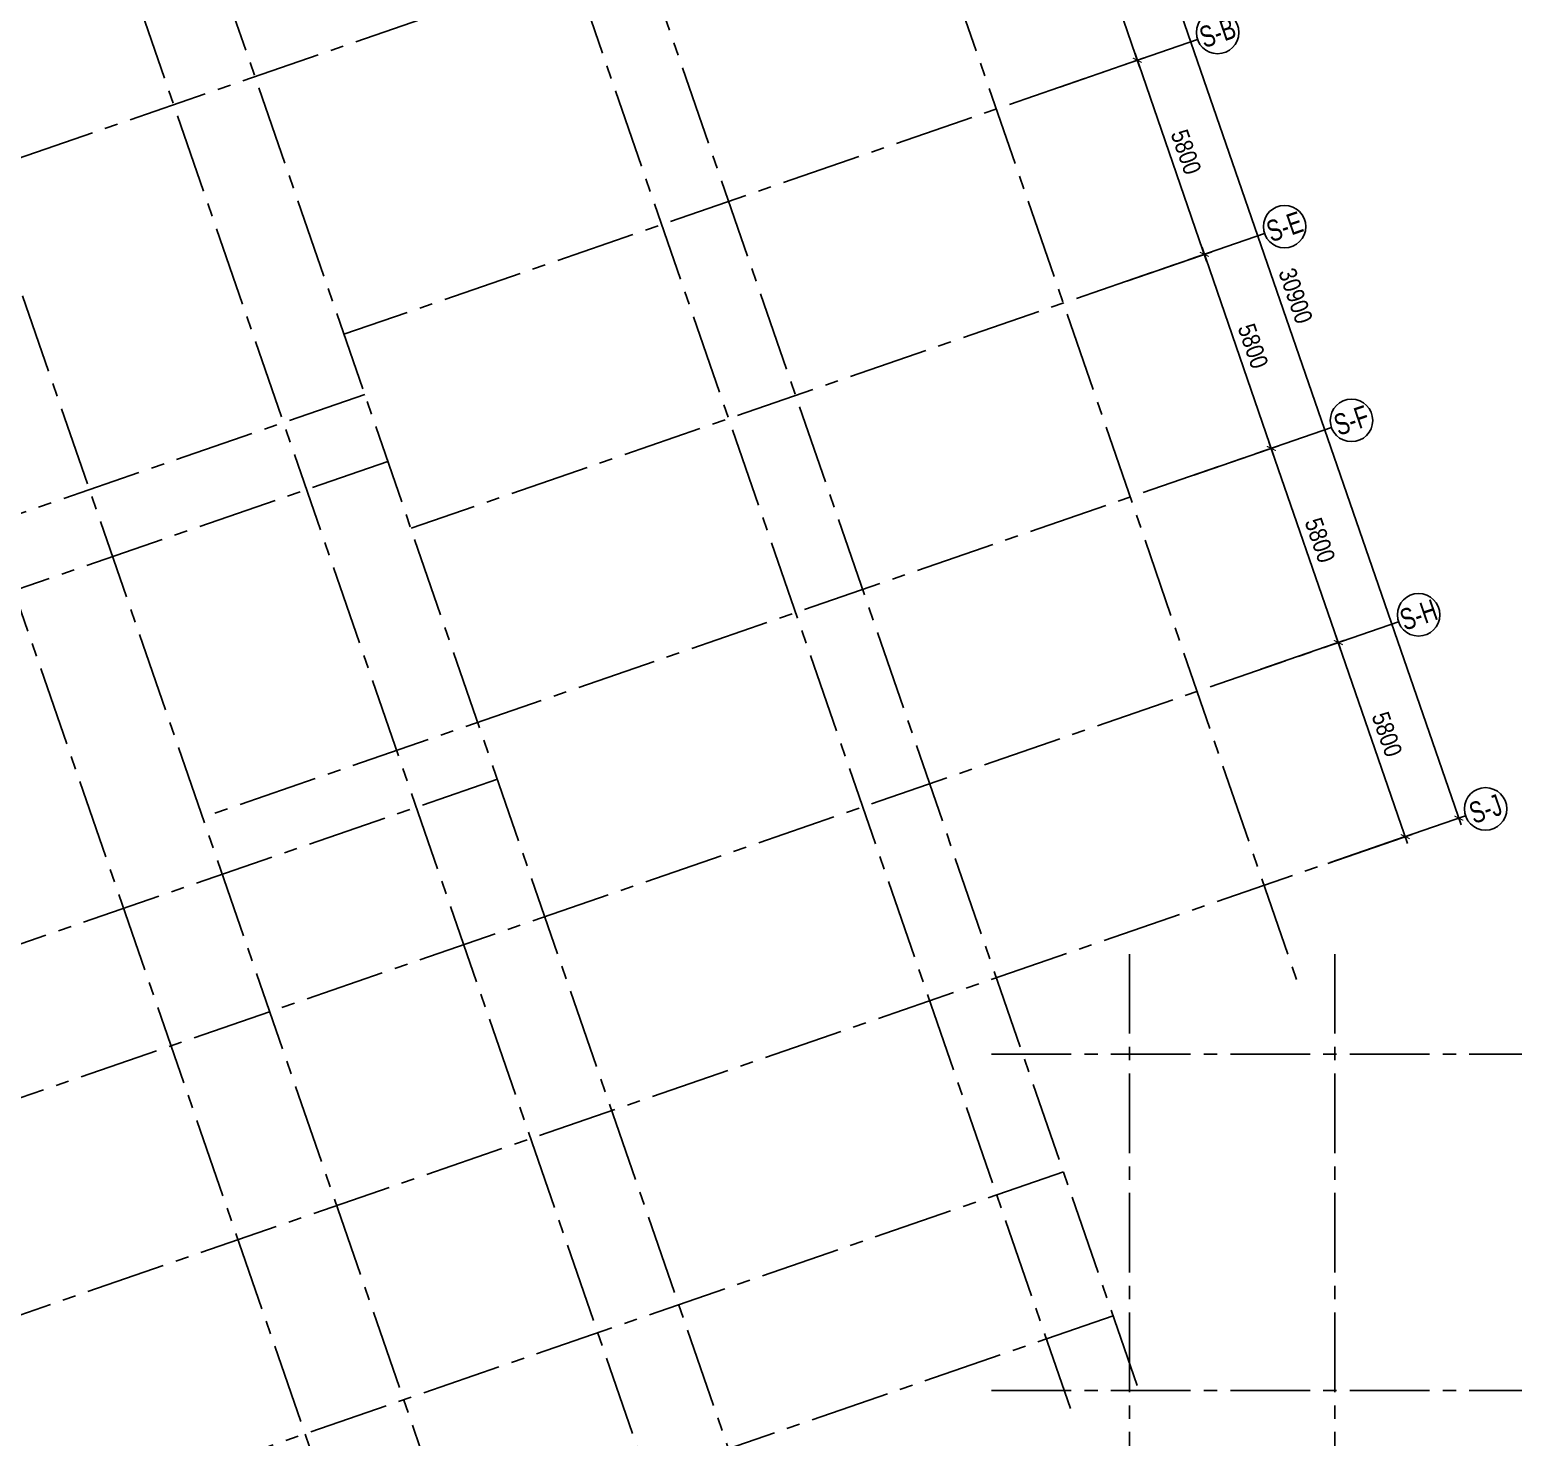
# Model space of a CAD drawing. Header units: millimetres. Extents: x -1534340 to 1713810, y -1348191 to 1114081.
# Drawn here: x 877665 to 919584, y -163886 to -124126 of the extents above; entities that cross this region are included whole.
import ezdxf
from ezdxf.enums import TextEntityAlignment as Align

# ---------------------------------------------------------------- set-up
doc = ezdxf.new("R2010")
doc.units = ezdxf.units.MM
doc.header["$LTSCALE"] = 100
doc.header["$PDMODE"] = 32
doc.header["$PDSIZE"] = 2.5
for name, pattern in [('CENTER2', [1.125, 0.75, -0.125, 0.125, -0.125]), ('DASHDOT', [1, 0.5, -0.25, 0, -0.25]), ('DASHED', [4.5, 3, -1.5])]:
    doc.linetypes.add(name, pattern=pattern)
for name, color, linetype in [('ccu11-Khuat', 9, 'DASHED'), ('ccu12-Hatch', 250, 'Continuous'), ('ccu12-Manh', 8, 'Continuous'), ('ccu12-Truc', 13, 'CENTER2'), ('KT-Dim', 8, 'Continuous'), ('Xref_ST_MBDV Cot vach 30.7.2022|Xref_ST_MBDV Cot vach 30.7.2022|Xref_ST_MBDV Cot vach 30.7.2022|Xref_ST_MBDV Cot vach 30.7.2022|A-GRID-SYM', 50, 'Continuous')]:
    doc.layers.add(name, color=color, linetype=linetype)
doc.styles.add('Arial Narrow', font='ARIALN.TTF')
doc.styles.add('HBA-Text', font='GOTHIC.TTF')
doc.dimstyles.new('ccu12-200', dxfattribs={"dimscale": 200, "dimtxt": 2.5, "dimasz": 1, "dimexe": 1, "dimexo": 2, "dimgap": 1, "dimtad": 1, "dimdec": 0, "dimrnd": 5, "dimdsep": 46, "dimtxsty": 'Arial Narrow', "dimblk": 'ARCHTICK', "dimcen": -1, "dimdle": 1, "dimclrd": 256, "dimclre": 256, "dimclrt": 3, "dimadec": 0, "dimazin": 2, "dimtfac": 0.1, "dimtdec": 0, "dimtmove": 0, "dimatfit": 1, "dimldrblk": 'ARCHTICK', "dimfxl": 1, "dimtvp": 0.833333, "dimtolj": 1, "dimtzin": 12, "dimarcsym": 0})

# ---------------------------------------------------------------- blocks, each defined once
blk = doc.blocks.new('_ARCHTICK')
at = {"color": 0, "linetype": 'ByBlock', "const_width": 0.15}
blk.add_lwpolyline([(-0.5, -0.5), (0.5, 0.5)], dxfattribs=at)
blk = doc.blocks.new('*D1137')
at = {"layer": 'Defpoints', "color": 0, "transparency": 16777216}
for p in [(369540, -50987), (374002, -55583), (371432, -56470, 0)]:
    blk.add_point(p, dxfattribs=at)
at = {"layer": 'KT-Dim', "lineweight": -2, "transparency": 16777216}
for p, q in [((369918, -50857), (372298, -50035)), ((372044, -49911), (374067, -55772)), ((371810, -56339), (374191, -55518))]:
    blk.add_line(p, q, dxfattribs=at)
at = {"layer": 'KT-Dim', "lineweight": -2, "transparency": 16777216, "xscale": 200, "yscale": 200, "zscale": 200}
for p, rotation in [((372109, -50100), 109.0471074728855), ((374002, -55583), 289.0471074728856)]:
    blk.add_blockref('_ARCHTICK', p, dxfattribs=dict(at, rotation=rotation))
at = {"layer": 'KT-Dim', "color": 3, "transparency": 16777216, "insert": (373486, -52693), "char_height": 500, "attachment_point": 5, "rotation": 289.0471, "style": 'Arial Narrow'}
blk.add_mtext('\\A1;5800', dxfattribs=at)
blk = doc.blocks.new('*D1138')
at = {"layer": 'Defpoints', "color": 0, "transparency": 16777216}
for p in [(367648, -45505, 0), (372110, -50100), (369540, -50987)]:
    blk.add_point(p, dxfattribs=at)
at = {"layer": 'KT-Dim', "lineweight": -2, "transparency": 16777216}
for p, q in [((370151, -44429), (372175, -50289)), ((368026, -45374), (370406, -44552)), ((369918, -50857), (372299, -50035))]:
    blk.add_line(p, q, dxfattribs=at)
at = {"layer": 'KT-Dim', "lineweight": -2, "transparency": 16777216, "xscale": 200, "yscale": 200, "zscale": 200}
for p, rotation in [((370217, -44618), 109.0471074728855), ((372110, -50100), 289.0471074728856)]:
    blk.add_blockref('_ARCHTICK', p, dxfattribs=dict(at, rotation=rotation))
at = {"layer": 'KT-Dim', "color": 3, "transparency": 16777216, "insert": (371593, -47210), "char_height": 500, "attachment_point": 5, "rotation": 289.0471, "style": 'Arial Narrow'}
blk.add_mtext('\\A1;5800', dxfattribs=at)
blk = doc.blocks.new('*D1142')
at = {"layer": 'Defpoints', "color": 0, "transparency": 16777216}
for p in [(371433, -56470, 0), (375894, -61065), (373325, -61952, 0)]:
    blk.add_point(p, dxfattribs=at)
at = {"layer": 'KT-Dim', "lineweight": -2, "transparency": 16777216}
for p, q in [((371811, -56339), (374191, -55518)), ((373936, -55394), (375960, -61254)), ((373703, -61822), (376084, -61000))]:
    blk.add_line(p, q, dxfattribs=at)
at = {"layer": 'KT-Dim', "lineweight": -2, "transparency": 16777216, "xscale": 200, "yscale": 200, "zscale": 200}
for p, rotation in [((374002, -55583), 109.0471074728855), ((375894, -61065), 289.0471074728856)]:
    blk.add_blockref('_ARCHTICK', p, dxfattribs=dict(at, rotation=rotation))
at = {"layer": 'KT-Dim', "color": 3, "transparency": 16777216, "insert": (375378, -58176), "char_height": 500, "attachment_point": 5, "rotation": 289.0471, "style": 'Arial Narrow'}
blk.add_mtext('\\A1;5800', dxfattribs=at)
blk = doc.blocks.new('*D1143')
at = {"layer": 'Defpoints', "color": 0, "transparency": 16777216}
for p in [(373326, -61952, 0), (377787, -66548), (375218, -67435, 0)]:
    blk.add_point(p, dxfattribs=at)
at = {"layer": 'KT-Dim', "lineweight": -2, "transparency": 16777216}
for p, q in [((373704, -61822), (376084, -61000)), ((375829, -60876), (377853, -66737)), ((375596, -67304), (377976, -66483))]:
    blk.add_line(p, q, dxfattribs=at)
at = {"layer": 'KT-Dim', "lineweight": -2, "transparency": 16777216, "xscale": 200, "yscale": 200, "zscale": 200}
for p, rotation in [((375894, -61065), 109.0471074728855), ((377787, -66548), 289.0471074728856)]:
    blk.add_blockref('_ARCHTICK', p, dxfattribs=dict(at, rotation=rotation))
at = {"layer": 'KT-Dim', "color": 3, "transparency": 16777216, "insert": (377271, -63658), "char_height": 500, "attachment_point": 5, "rotation": 289.0471, "style": 'Arial Narrow'}
blk.add_mtext('\\A1;5800', dxfattribs=at)
blk = doc.blocks.new('GRID-SYM-flat-91')
at = {"layer": 'Xref_ST_MBDV Cot vach 30.7.2022|Xref_ST_MBDV Cot vach 30.7.2022|Xref_ST_MBDV Cot vach 30.7.2022|Xref_ST_MBDV Cot vach 30.7.2022|A-GRID-SYM'}
blk.add_circle((0, 0, 0), 900, dxfattribs=at)
at = {"layer": 'Xref_ST_MBDV Cot vach 30.7.2022|Xref_ST_MBDV Cot vach 30.7.2022|Xref_ST_MBDV Cot vach 30.7.2022|Xref_ST_MBDV Cot vach 30.7.2022|A-GRID-SYM', "style": 'HBA-Text'}
blk.add_attdef('GRID', text='', height=900, rotation=19.04714, dxfattribs=at).set_placement((0, 0, 0), align=Align.MIDDLE_CENTER)
blk = doc.blocks.new('GRID-SYM-flat-103')
at = {"layer": 'Xref_ST_MBDV Cot vach 30.7.2022|Xref_ST_MBDV Cot vach 30.7.2022|Xref_ST_MBDV Cot vach 30.7.2022|Xref_ST_MBDV Cot vach 30.7.2022|A-GRID-SYM'}
blk.add_circle((0, 0, 0), 900, dxfattribs=at)
at = {"layer": 'Xref_ST_MBDV Cot vach 30.7.2022|Xref_ST_MBDV Cot vach 30.7.2022|Xref_ST_MBDV Cot vach 30.7.2022|Xref_ST_MBDV Cot vach 30.7.2022|A-GRID-SYM', "style": 'HBA-Text'}
blk.add_attdef('GRID', text='', height=900, rotation=19.04714, dxfattribs=at).set_placement((0, 0, 0), align=Align.MIDDLE_CENTER)
blk = doc.blocks.new('*D1118')
at = {"layer": 'Defpoints', "color": 0, "transparency": 16777216}
for p in [(341485, -41507), (342233, -43673), (336750, -45566)]:
    blk.add_point(p, dxfattribs=at)
at = {"layer": 'KT-Dim', "lineweight": -2, "transparency": 16777216}
for p, q in [((335814, -43466), (341674, -41442)), ((342102, -43295), (341420, -41318)), ((336620, -45188), (335937, -43211))]:
    blk.add_line(p, q, dxfattribs=at)
at = {"layer": 'KT-Dim', "lineweight": -2, "transparency": 16777216, "xscale": 200, "yscale": 200, "zscale": 200}
for p, rotation in [((341485, -41507), 19.04713796363416), ((336003, -43400), 199.0471379636342)]:
    blk.add_blockref('_ARCHTICK', p, dxfattribs=dict(at, rotation=rotation))
at = {"layer": 'KT-Dim', "color": 3, "transparency": 16777216, "insert": (338595, -42023), "char_height": 500, "attachment_point": 5, "rotation": 19.0471, "style": 'Arial Narrow'}
blk.add_mtext('\\A1;5800', dxfattribs=at)
blk = doc.blocks.new('*D1124')
at = {"layer": 'Defpoints', "color": 0, "transparency": 16777216}
for p in [(366647, -37704, 0), (379300, -66026), (376730, -66913, 0)]:
    blk.add_point(p, dxfattribs=at)
at = {"layer": 'KT-Dim', "lineweight": -2, "transparency": 16777216}
for p, q in [((367025, -37574), (369405, -36752)), ((369150, -36628), (379365, -66215)), ((377108, -66782), (379489, -65960))]:
    blk.add_line(p, q, dxfattribs=at)
at = {"layer": 'KT-Dim', "lineweight": -2, "transparency": 16777216, "xscale": 200, "yscale": 200, "zscale": 200}
for p, rotation in [((369216, -36817), 109.0471074728855), ((379300, -66026), 289.0471074728856)]:
    blk.add_blockref('_ARCHTICK', p, dxfattribs=dict(at, rotation=rotation))
at = {"layer": 'KT-Dim', "color": 3, "transparency": 16777216, "insert": (374688, -51273), "char_height": 500, "attachment_point": 5, "rotation": 289.0471, "style": 'Arial Narrow'}
blk.add_mtext('\\A1;30900', dxfattribs=at)
blk = doc.blocks.new('*D1125')
at = {"layer": 'Defpoints', "color": 0, "transparency": 16777216}
for p in [(366647, -37704), (367704, -37339), (367648, -45505)]:
    blk.add_point(p, dxfattribs=at)
at = {"layer": 'KT-Dim', "lineweight": -2, "transparency": 16777216}
for p, q in [((367025, -37574), (367893, -37274)), ((370282, -44807), (367639, -37150)), ((368026, -45374), (370406, -44552))]:
    blk.add_line(p, q, dxfattribs=at)
at = {"layer": 'KT-Dim', "lineweight": -2, "transparency": 16777216, "xscale": 200, "yscale": 200, "zscale": 200}
for p, rotation in [((367704, -37339), 109.0471074728855), ((370217, -44618), 289.0471074728856)]:
    blk.add_blockref('_ARCHTICK', p, dxfattribs=dict(at, rotation=rotation))
at = {"layer": 'KT-Dim', "color": 3, "transparency": 16777216, "insert": (369391, -40830), "char_height": 500, "attachment_point": 5, "rotation": 289.0471, "style": 'Arial Narrow'}
blk.add_mtext('\\A1;7700', dxfattribs=at)
blk = doc.blocks.new('Grid-ST-flat-3')
at = {"layer": 'ccu12-Truc', "ltscale": 30}
for p, q in [((361622.2, -32650.9), (374729.9, -70616.8)), ((354060.2, -35261.7), (370215.9, -82056.1)), ((352169.7, -35914.4), (368325.4, -82708.8)), ((369404.7, -36752.1), (304555.5, -59141.2)), ((343189.8, -39014.7), (361219.3, -91236.4)), ((340897.6, -39806), (359986.9, -95097.6)), ((335415.2, -41698.9), (354504.5, -96990.4)), ((332626.7, -42661.6), (351716, -97953.1)), ((371917.5, -44030.6), (347796.7, -52358.2)), ((373810.3, -49513), (349695.2, -57838.7)), ((348389.9, -54057.7), (307655.7, -68121.1)), ((375703.1, -54995.5), (343807.6, -66007.3)), ((349042.6, -55948.2), (308308.4, -70011.6)), ((377595.9, -60477.9), (312746.7, -82867)), ((352142.8, -64928.1), (311408.7, -78991.5)), ((377787.3, -66547.8), (314639.5, -88349.4)), ((369999.4, -69862.9), (369999.4, -104409.6)), ((375799.4, -69862.9), (375799.4, -104409.6)), ((366096.2, -72696.3), (425824, -72696.3)), ((368131.1, -76017.5), (316532.3, -93831.9)), ((369534.4, -80082.1), (317935.6, -97896.5)), ((366096.2, -82196.3), (425824, -82196.3))]:
    blk.add_line(p, q, dxfattribs=at)
at = {"layer": 'KT-Dim'}
ref = blk.add_blockref('GRID-SYM-flat-103', (372484.7, -43834.8, 0), dxfattribs=dict(at, xscale=0.6666666666666666, yscale=0.6666666666666666, zscale=0.6666666666666666))
ref.add_attrib('GRID', 'S-B', dxfattribs={"layer": 'Xref_ST_MBDV Cot vach 30.7.2022|Xref_ST_MBDV Cot vach 30.7.2022|Xref_ST_MBDV Cot vach 30.7.2022|Xref_ST_MBDV Cot vach 30.7.2022|A-GRID-SYM', "height": 600, "rotation": 19, "style": 'HBA-Text', "width": 0.75}).set_placement((372484.7, -43834.8, 0), align=Align.MIDDLE_CENTER)
ref = blk.add_blockref('GRID-SYM-flat-103', (374377.5, -49317.2, 0), dxfattribs=dict(at, xscale=0.6666666666666666, yscale=0.6666666666666666, zscale=0.6666666666666666))
ref.add_attrib('GRID', 'S-E', dxfattribs={"layer": 'Xref_ST_MBDV Cot vach 30.7.2022|Xref_ST_MBDV Cot vach 30.7.2022|Xref_ST_MBDV Cot vach 30.7.2022|Xref_ST_MBDV Cot vach 30.7.2022|A-GRID-SYM', "height": 600, "rotation": 19, "style": 'HBA-Text', "width": 0.75}).set_placement((374377.5, -49317.2, 0), align=Align.MIDDLE_CENTER)
ref = blk.add_blockref('GRID-SYM-flat-103', (376267.4, -54791.3, 0), dxfattribs=dict(at, xscale=0.6666666666666666, yscale=0.6666666666666666, zscale=0.6666666666666666))
ref.add_attrib('GRID', 'S-F', dxfattribs={"layer": 'Xref_ST_MBDV Cot vach 30.7.2022|Xref_ST_MBDV Cot vach 30.7.2022|Xref_ST_MBDV Cot vach 30.7.2022|Xref_ST_MBDV Cot vach 30.7.2022|A-GRID-SYM', "height": 600, "rotation": 19, "style": 'HBA-Text', "width": 0.75}).set_placement((376267.4, -54791.3, 0), align=Align.MIDDLE_CENTER)
ref = blk.add_blockref('GRID-SYM-flat-103', (378163.1, -60282.1, 0), dxfattribs=dict(at, xscale=0.6666666666666666, yscale=0.6666666666666666, zscale=0.6666666666666666))
ref.add_attrib('GRID', 'S-H', dxfattribs={"layer": 'Xref_ST_MBDV Cot vach 30.7.2022|Xref_ST_MBDV Cot vach 30.7.2022|Xref_ST_MBDV Cot vach 30.7.2022|Xref_ST_MBDV Cot vach 30.7.2022|A-GRID-SYM', "height": 600, "rotation": 19, "style": 'HBA-Text', "width": 0.75}).set_placement((378163.1, -60282.1, 0), align=Align.MIDDLE_CENTER)
ref = blk.add_blockref('GRID-SYM-flat-91', (380055.9, -65764.6, 0), dxfattribs=dict(at, xscale=0.6666666666666666, yscale=0.6666666666666666, zscale=0.6666666666666666))
ref.add_attrib('GRID', 'S-J', dxfattribs={"layer": 'Xref_ST_MBDV Cot vach 30.7.2022|Xref_ST_MBDV Cot vach 30.7.2022|Xref_ST_MBDV Cot vach 30.7.2022|Xref_ST_MBDV Cot vach 30.7.2022|A-GRID-SYM', "height": 600, "rotation": 19, "style": 'HBA-Text', "width": 0.75}).set_placement((380055.9, -65764.6, 0), align=Align.MIDDLE_CENTER)
for base, p1, p2, angle, picture, middle in [((379299.7, -66025.7, 0), (366646.9, -37704.3), (376730.3, -66912.7, 0), 109.04711, '*D1124', (374688, -51272.9, 0)), ((367703.9, -37339.3), (367648, -45504.6), (366646.9, -37704.3), 109.04711, '*D1125', (369390.7, -40830)), ((341485, -41507.4), (336750.2, -45565.7), (342232.6, -43672.9), 19.04714, '*D1118', (338595.2, -42023.5)), ((372109.5, -50100.2, 0), (367648, -45504.6), (369540.2, -50987.3, 0), 109.04711, '*D1138', (371593.5, -47210.4, 0)), ((374001.7, -55582.9, 0), (369540.2, -50987.3, 0), (371432.3, -56470), 109.04711, '*D1137', (373485.6, -52693.1, 0)), ((375894.5, -61065.4, 0), (371433, -56469.7, 0), (373325.1, -61952.4, 0), 109.04711, '*D1142', (375378.4, -58175.5, 0)), ((377787.3, -66547.8, 0), (373325.8, -61952.2), (375217.9, -67434.9, 0), 109.04711, '*D1143', (377271.3, -63658, 0))]:
    dim = blk.add_linear_dim(base=base, p1=p1, p2=p2, angle=angle, dimstyle='ccu12-200', dxfattribs=at)
    dim.commit()
    dim.dimension.update_dxf_attribs({"geometry": picture, "text_midpoint": middle})
blk = doc.blocks.new('123')
at = {"layer": 'ccu12-Hatch', "ltscale": 0.5}
h = blk.add_hatch(dxfattribs=at)
h.set_pattern_fill('VATLIEU04', color=256, scale=50, pattern_type=2)
h.set_pattern_definition([(50, (327621.98, 43816.84), (358.63009, -31.37607), [37.5, -412.5]), (355, (327621.98, 43816.84), (-69.37567, 376.09607), [30, -330]), (100.4514, (327651.86, 43814.22), (289.25469, 344.71977), [31.8701, -350.57106]), (46.1842, (327622, 43916.84), (533.62052, -82.7595), [56.25, -618.75]), (96.6356, (327666.45, 43909.94), (467.33135, 487.05894), [47.80514, -525.8565]), (351.1842, (327622, 43916.84), (467.33097, 487.0593), [45, -495]), (21, (327671.98, 43891.84), (298.45353, -201.30945), [37.5, -412.5]), (326, (327671.98, 43891.84), (121.65767, 362.57502), [30, -330]), (71.4514, (327696.85, 43875.06), (420.11131, 161.26525), [31.8701, -350.57106]), (37.5, (327621.98, 43816.84), (6.079928, 166.446927), [0, -326, 0, -335, 0, -331.25]), (7.5, (327621.98, 43816.84), (131.53477, 197.205856), [0, -191, 0, -318.5, 0, -126.25]), (327.5, (327510.48, 43816.84), (266.911218, -11.277436), [0, -125, 0, -390, 0, -517.5]), (317.5, (327460.48, 43816.84), (291.593085, 50.05249), [0, -162.5, 0, -259, 0, -367.5]), (45, (327621.98, 43816.84), (-150.26019, 150.26019), []), (45, (327621.98, 43878.09), (-150.26019, 150.26019), [])])
h.paths.add_polyline_path([(831484.9, -120804.1), (831961.6, -123563.2), (831969.5, -123603.9), (832560.1, -126340.9), (832569.7, -126381.2), (833273.1, -129091.4), (833284.3, -129131.2), (834099.2, -131810), (834112.1, -131849.4), (835037.3, -134492.1), (835051.8, -134530.9), (836085.5, -137133.1), (836101.6, -137171.2), (837242.2, -139728.4), (837259.9, -139765.8), (838505.4, -142273.6), (838524.9, -142310.8), (840046.1, -145075.5), (840069.2, -145115.3), (841530.3, -147503.8), (841552.9, -147539.1), (843113, -149864.3), (843136.8, -149898.2), (844791.7, -152156.7), (844816.9, -152189.6), (846563.9, -154377.7), (846590.4, -154409.5), (848426.6, -156523.5), (848454.3, -156554.2), (850376.4, -158590.3), (850405.4, -158619.8), (852410.1, -160574.6), (852440.3, -160602.9), (854524.2, -162473), (854555.6, -162500), (856715.1, -164282.3), (856747.6, -164308), (858979, -165999.4), (859012.5, -166023.7), (861312.1, -167621.2), (861346.5, -167644.1), (863710.2, -169145.1), (863745.6, -169166.6), (866169.5, -170568.4), (866205.7, -170588.4), (868685.5, -171888.7), (868722.5, -171907.2), (871254, -173103.7), (871291.8, -173120.6), (873870.6, -174211.3), (873909.1, -174226.7), (876530.9, -175209.7), (876569.9, -175223.4), (879230.1, -176097), (879269.7, -176109.1), (881963.8, -176871.9), (882003.9, -176882.4), (884727.3, -177532.9), (884767.8, -177541.7), (887515.7, -178079), (887556.5, -178086.1), (890324.4, -178509.1), (890358.1, -178513.6), (893138.7, -178842.3), (893150.9, -178843.7), (912642, -180906.5), (953995.3, -179599.5), (959988.4, -171932.1), (930494, -35101.7), (926370.6, -19408.6), (912149.8, -15390.2), (905913, -20117.4), (882458.3, -38011.9), (876496.1, -42321.6), (875023.9, -45606.8), (870919.8, -48573.5), (867338.6, -48941.1), (865069.4, -50581.4), (862800.1, -52221.7), (860530.9, -53862), (860524.5, -53866.7), (858266.1, -55521.9), (858237.5, -55543.5), (856029.6, -57265.6), (855991, -57297), (853856.6, -59109.3), (853819.2, -59142.4), (851761.9, -61041.7), (851726, -61076.3), (849749.4, -63059.4), (849714.9, -63095.4), (847822.3, -65158.9), (847789.4, -65196.3), (845984.1, -67336.6), (845952.8, -67375.4), (844237.9, -69588.8), (844208.2, -69628.8), (842586.7, -71911.5), (842558.6, -71952.7), (841033.3, -74300.8), (841007, -74343.1), (839580.5, -76752.4), (839556, -76795.8), (838230.7, -79262.4), (838208, -79306.7), (836986.3, -81826.1), (836965.5, -81871.4), (835849.4, -84439.4), (835830.5, -84485.5), (834822, -87097.6), (834805.1, -87144.4), (833905.9, -89796.1), (833890.9, -89843.6), (833102.6, -92530.4), (833089.5, -92578.5), (832413.5, -95295.6), (832402.5, -95344.2), (831839.8, -98087.1), (831830.8, -98136.1), (831382.5, -100900), (831375.5, -100949.3), (831042.4, -103729.4), (831037.5, -103779), (830820, -106570.6), (830817.2, -106620.8), (830717, -109419), (830716.2, -109467.6), (830729.3, -112267.6), (830730.7, -112318.4), (830862.4, -115115.3), (830865.2, -115156.4), (831112, -117945.5), (831116.5, -117986.7), (831478.7, -120763.2)])
h.paths.add_polyline_path([(929521.1, -35334.2), (925548.7, -20215.5), (912357, -16487.9), (906518.3, -20913.4), (883054.6, -38814.8), (877299.1, -42975.1), (875826.9, -46260.3), (871288.4, -49540.9), (867707.3, -49908.5), (865655.2, -51391.9), (865772.4, -51554), (863503.1, -53194.3), (861233.9, -54834.6), (858975.5, -56489.7), (856767.6, -58211.8), (854633.2, -60024), (852575.9, -61923.4), (850599.3, -63906.5), (848706.7, -65970), (846901.4, -68110.3), (845186.5, -70323.7), (843565, -72606.4), (842039.6, -74954.5), (840613.1, -77363.8), (839287.8, -79830.3), (838066.1, -82349.7), (836950, -84917.7), (835941.5, -87529.8), (835042.3, -90181.5), (834254, -92868.2), (833578, -95585.4), (833015.3, -98328.2), (832567, -101092.1), (832233.8, -103872.2), (832016.4, -106663.8), (831916.2, -109462), (831929.3, -112261.9), (832061.1, -115058.8), (831861.3, -115068.3), (832108.1, -117857.3), (832470.3, -120633.8), (832947, -123392.9), (833537.6, -126130), (834241, -128840.2), (835056, -131518.9), (835981.1, -134161.7), (837014.9, -136763.9), (838155.5, -139321), (839401, -141828.7), (840922.2, -144593.4), (842383.3, -146982), (843943.4, -149307.1), (845598.4, -151565.7), (847345.4, -153753.8), (849181.5, -155867.7), (851103.6, -157903.8), (853108.2, -159858.6), (855192.1, -161728.8), (857351.6, -163511.1), (859583.1, -165202.4), (861882.6, -166800), (864246.3, -168300.9), (866670.1, -169702.8), (869149.9, -171003.1), (871681.3, -172199.6), (874260.2, -173290.3), (876881.9, -174273.3), (879542.2, -175147), (882236.3, -175909.7), (884959.6, -176560.3), (887707.6, -177097.6), (890475.5, -177520.5), (893256.1, -177849.2), (912679, -179904.8), (953495.8, -178614.8), (958912.2, -171685.2)], flags=16)
at = {"layer": 'ccu11-Khuat', "color": 1, "linetype": 'DASHDOT', "ltscale": 18, "const_width": 50}
blk.add_lwpolyline([(925484.4, -13871.6), (917075.8, -10966.5), (905580.1, -19679.6), (882130.3, -37570.3), (858513.2, -54641.9, 0.6850113), (891832.8, -179257.3), (912621.7, -181457.4), (954270.1, -180141.1), (960580.4, -172068), (931029, -34973.8)], format="xyb", close=True, dxfattribs=at)
blk.add_blockref('Grid-ST-flat-3', (538744.2, -80371.5, 0.1))

msp = doc.modelspace()

# ---------------------------------------------------------------- block references
at = {"layer": 'ccu12-Manh'}
msp.add_blockref('123', (0, 0), dxfattribs=at)

doc.saveas('drawing.dxf')
